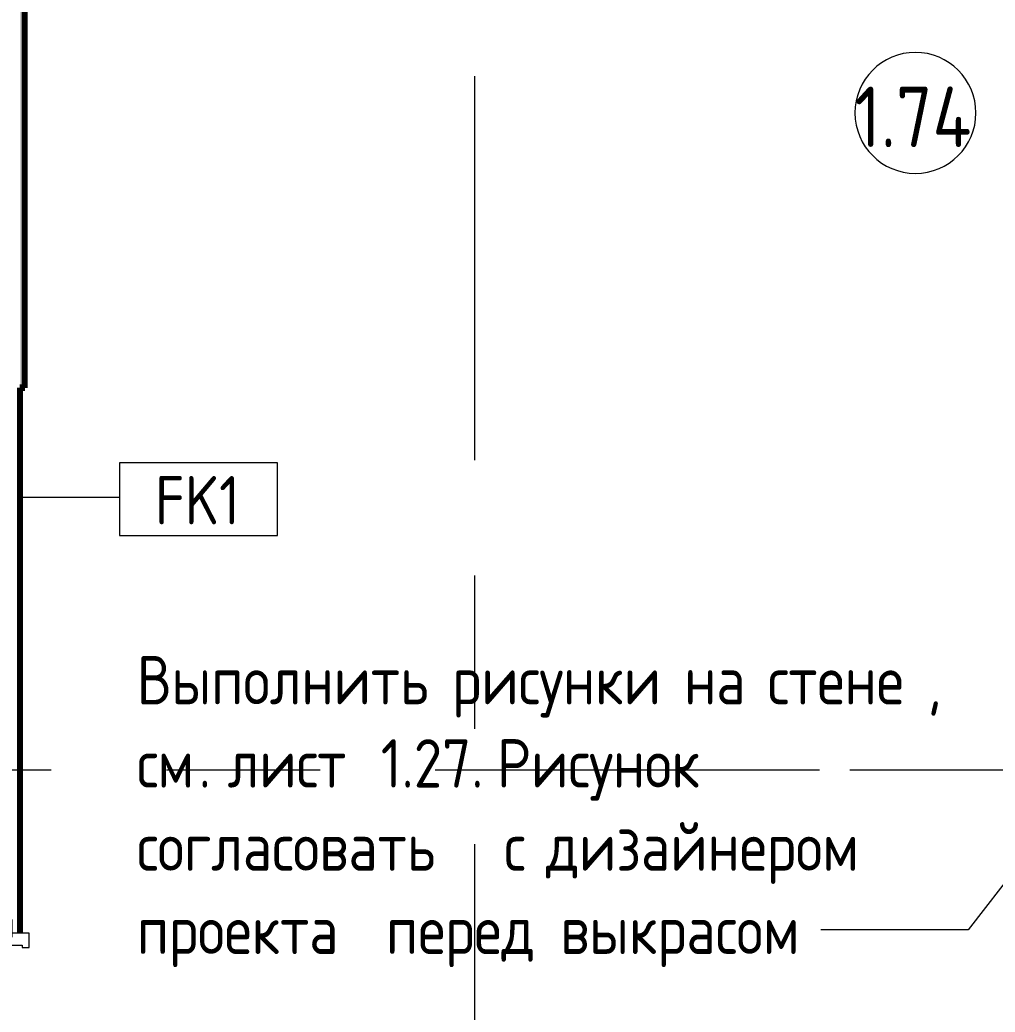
# Model space of a CAD drawing. Header units: millimetres. Extents: x 81711 to 274967, y -8553 to 29000.
# Drawn here: x 119330 to 123361, y 2598 to 6700 of the extents above; entities that cross this region are included whole.
import ezdxf

# ---------------------------------------------------------------- set-up
doc = ezdxf.new("R2010")
doc.units = ezdxf.units.MM
doc.linetypes.add('Осевая', pattern=[3175, 635, -476.25, 1587.5, -476.25])
for name, color, linetype, lineweight in [('A-AREA-IDEN', 7, 'Continuous', 9), ('A-DOOR', 7, 'Continuous', 9), ('A-DOOR-1', 7, 'Continuous', 13), ('A-DOOR-FRAM', 7, 'Continuous', 13), ('A-WALL', 7, 'Continuous', 9), ('A-WALL-IDEN', 7, 'Continuous', 9), ('I-WALL', 7, 'Continuous', 9), ('Оси', 7, 'Continuous', 9), ('Оси-2', 7, 'Осевая', 9)]:
    doc.layers.add(name, color=color, linetype=linetype, lineweight=lineweight)
for name, color, linetype, lineweight, true_color in [('A-WALL-2', 7, 'Continuous', 9, 0xff80c0), ('G-ANNO-TEXT-1', 7, 'Continuous', 9, 0x3c3c3c), ('I-WALL-14', 7, 'Continuous', 80, 0x8080ff), ('I-WALL-8', 7, 'Continuous', 80, 0xff80c0)]:
    doc.layers.add(name, color=color, linetype=linetype, lineweight=lineweight, true_color=true_color)
doc.styles.add('GOST Common', font='GOST_Common.ttf', dxfattribs={"width": 0.9, "height": 200})
doc.styles.add('GOST Common_1', font='GOST_Common.ttf', dxfattribs={"width": 0.9, "height": 250})

# ---------------------------------------------------------------- blocks, each defined once
blk = doc.blocks.new('110_Дверь_СКБ_2Ст - Д-5_п__в составе перегородки _не входит в спец__-32680960-План отделки стен 1 этажа в осях 23_1-33')
at = {"layer": 'A-DOOR'}
for centre, radius, start, end in [((-637.5, 0.5), 900, 0, 90), ((662.5, 0.5), 400, 90, 180)]:
    blk.add_arc(centre, radius, start, end, dxfattribs=at)
at = {"layer": 'A-DOOR-1'}
for p, q in [((-637.5, 900.5), (-637.5, 0.5)), ((-587.5, 900.5), (-637.5, 900.5)), ((-587.5, 0.5), (-587.5, 900.5)), ((662.5, 400.5), (612.5, 400.5)), ((612.5, 400.5), (612.5, 0.5)), ((662.5, 0.5), (662.5, 400.5)), ((-637.5, 0.5), (-587.5, 0.5)), ((612.5, 0.5), (662.5, 0.5))]:
    blk.add_line(p, q, dxfattribs=at)
at = {"layer": 'A-DOOR-FRAM'}
for p, q in [((-672.5, 8.5), (-742.5, 8.5)), ((-742.5, 8.5), (-742.5, 0.5)), ((-742.5, 0.5), (-672.5, 0.5)), ((-637.5, 0.5), (-687.5, 0.5)), ((-687.5, 0.5), (-687.5, -79.5)), ((-672.5, 0.5), (-687.5, 0.5)), ((-687.5, 0.5), (-687.5, -0.5)), ((-672.5, 0.5), (-672.5, 8.5)), ((-672.5, -0.5), (-672.5, 0.5)), ((-637.5, -49.5), (-637.5, 0.5)), ((662.5, 0.5), (662.5, -49.5)), ((712.5, 0.5), (662.5, 0.5)), ((767.5, 8.5), (697.5, 8.5)), ((697.5, 8.5), (697.5, 0.5)), ((712.5, 0.5), (697.5, 0.5)), ((697.5, 0.5), (697.5, -0.5)), ((697.5, 0.5), (767.5, 0.5)), ((712.5, -79.5), (712.5, 0.5)), ((712.5, -0.5), (712.5, 0.5)), ((767.5, 0.5), (767.5, 8.5)), ((-672.5, -0.5), (-742.5, -0.5)), ((-742.5, -0.5), (-742.5, -8.5)), ((-742.5, -8.5), (-672.5, -8.5)), ((-687.5, -0.5), (-672.5, -0.5)), ((-672.5, -8.5), (-672.5, -0.5)), ((697.5, -0.5), (712.5, -0.5)), ((767.5, -0.5), (697.5, -0.5)), ((697.5, -0.5), (697.5, -8.5)), ((697.5, -8.5), (767.5, -8.5)), ((767.5, -8.5), (767.5, -0.5)), ((-687.5, -79.5), (-627.5, -79.5)), ((-627.5, -49.5), (-637.5, -49.5)), ((-627.5, -79.5), (-627.5, -49.5)), ((662.5, -49.5), (652.5, -49.5)), ((652.5, -49.5), (652.5, -79.5)), ((652.5, -79.5), (712.5, -79.5))]:
    blk.add_line(p, q, dxfattribs=at)
blk = doc.blocks.new('М_стена_0001 - Типоразмер_без рамки-25382661-План отделки стен 1 этажа в осях 23_1-33')
at = {"layer": 'A-WALL-IDEN'}
for p, q in [((3.258, 1.523), (-3.273, 1.523)), ((-3.273, 1.523), (-3.273, -1.477)), ((3.258, -1.477), (3.258, 1.523)), ((-3.273, -1.477), (3.258, -1.477))]:
    blk.add_line(p, q, dxfattribs=at)
blk = doc.blocks.new('Марка_Помещения - Номер-25198446-План отделки стен 1 этажа в осях 23_1-33')
at = {"layer": 'A-AREA-IDEN'}
for start, end in [(360, 180), (180, 360)]:
    blk.add_arc((0, 0), 2.5, start, end, dxfattribs=at)

msp = doc.modelspace()

# ---------------------------------------------------------------- hatches: boundary and pattern name
at = {"layer": 'I-WALL'}
h = msp.add_hatch(dxfattribs=at)
h.set_pattern_fill('FP_64', color=256, style=0, pattern_type=2)
h.set_pattern_definition([(0, (0, 0), (121.92, 30.48), [10.058, -81.382, 10.058, -81.382, -487.68]), (0, (0, 0), (121.92, 30.48), [-182.88, 10.058, -172.822, 10.058, -81.382, -213.36]), (0, (0, 0), (121.92, 30.48), [-457.2, 10.058, -50.902, 10.058, -142.342]), (120, (45.72, 15.24), (-87.356454, 90.345817), [10.058, -81.382, 10.058, -81.382, -487.68]), (120, (45.72, 15.24), (-87.356454, 90.345817), [-182.88, 10.058, -172.822, 10.058, -81.382, -213.36]), (120, (45.72, 15.24), (-87.356454, 90.345817), [-457.2, 10.058, -50.902, 10.058, -142.342]), (240, (60.96, 76.2), (-34.563546, -120.825817), [10.058, -81.382, 10.058, -81.382, -487.68]), (240, (60.96, 76.2), (-34.563546, -120.825817), [-182.88, 10.058, -172.822, 10.058, -81.382, -213.36]), (240, (60.96, 76.2), (-34.563546, -120.825817), [-457.2, 10.058, -50.902, 10.058, -142.342])])
h.paths.add_polyline_path([(119350, 5180), (119350, 10400), (119330, 10400), (119330, 5180)])

# ---------------------------------------------------------------- linework, layer by layer
at = {"layer": 'A-WALL'}
msp.add_line((119350, 5180), (119350, 10360), dxfattribs=at)
at = {"layer": 'A-WALL-2'}
msp.add_line((119350, 5180), (119351, 5180), dxfattribs=at)
at = {"layer": 'A-WALL-IDEN'}
msp.add_line((119330.5, 4726.7), (119741.4, 4726.7), dxfattribs=at)
at = {"layer": 'G-ANNO-TEXT-1'}
for p, q in [((124795.8, 4934.2), (123249.5, 2938.6)), ((123249.5, 2938.6), (122641.1, 2938.6))]:
    msp.add_line(p, q, dxfattribs=at)
at = {"layer": 'I-WALL-14'}
for p, q in [((119350, 5180), (119330, 5180)), ((119331, 5179), (119351, 5179))]:
    msp.add_line(p, q, dxfattribs=at)
at = {"layer": 'I-WALL-8'}
for p, q in [((119351, 5179), (119351, 10359)), ((119331, 5179), (119330, 5179)), ((119331, 2925), (119331, 5179))]:
    msp.add_line(p, q, dxfattribs=at)
at = {"layer": 'Оси'}
msp.add_line((122760, 3600), (125260, 3600), dxfattribs=at)
at = {"layer": 'Оси-2'}
for p, q in [((121210, 593.7), (121210, 19415.1)), ((85010.7, 3600), (122760, 3600))]:
    msp.add_line(p, q, dxfattribs=at)

# ---------------------------------------------------------------- block references
at = {"layer": 'A-AREA-IDEN', "xscale": 99.99999999999993, "yscale": 99.99999999999993, "zscale": 99.99999999999993}
msp.add_blockref('Марка_Помещения - Номер-25198446-План отделки стен 1 этажа в осях 23_1-33', (123031.7, 6315.5), dxfattribs=at)
at = {"layer": 'A-DOOR', "rotation": 90}
msp.add_blockref('110_Дверь_СКБ_2Ст - Д-5_п__в составе перегородки _не входит в спец__-32680960-План отделки стен 1 этажа в осях 23_1-33', (119289.5, 2212.5), dxfattribs=at)
at = {"layer": 'A-WALL-IDEN', "xscale": 99.99999999999993, "yscale": 99.99999999999993, "zscale": 99.99999999999993}
msp.add_blockref('М_стена_0001 - Типоразмер_без рамки-25382661-План отделки стен 1 этажа в осях 23_1-33', (120068.8, 4716.3), dxfattribs=at)

# ---------------------------------------------------------------- texts
at = {"layer": 'A-AREA-IDEN', "insert": (122780.8, 6424), "char_height": 250, "width": 627.721, "attachment_point": 1, "style": 'GOST Common_1'}
msp.add_mtext('1.74', dxfattribs=at)
at = {"layer": 'A-WALL-IDEN', "insert": (119888.5, 4814.3), "char_height": 200, "width": 447.342, "attachment_point": 1, "style": 'GOST Common'}
msp.add_mtext('FK1', dxfattribs=at)
at = {"layer": 'G-ANNO-TEXT-1', "char_height": 200, "attachment_point": 1, "style": 'GOST Common'}
for s, insert, width in [('Выполнить', (119813.4, 4070.4), 1500.759), ('\\fGOST Common|b0|i0|c204|p34|;\\W.9; ', (121051.6, 4070.4), 79.367), ('\\fGOST Common|b0|i0|c204|p34|;\\W.9; ', (122010.1, 4070.4), 79.367), ('\\fGOST Common|b0|i0|c204|p34|;\\W.9; ', (122355.3, 4070.4), 79.367), ('рисунки', (121117.1, 4070.4), 1082.278), ('на', (122075.6, 4070.4), 339.114), ('стене', (122420.8, 4070.4), 800.886), (', ', (123081.6, 4070.4), 158.734), (' 1.27. ', (120712.3, 3726.5), 714.304), ('Рисунок', (121301.6, 3726.5), 1103.924), ('\\fGOST Common|b0|i0|c204|p34|;\\W.9; ', (122212.5, 3726.5), 79.367), ('см', (119813.4, 3726.5), 310.253), ('лист', (120188.4, 3726.5), 634.937), ('. ', (120069.3, 3726.5), 144.304), ('\\fGOST Common|b0|i0|c204|p34|;\\W.9; ', (121265.9, 3382.5), 79.367), ('\\fGOST Common|b0|i0|c204|p34|;\\W.9; ', (121438.6, 3382.5), 79.367), ('дизайнером', (121504.1, 3382.5), 1616.202), ('\\fGOST Common|b0|i0|c204|p34|;\\W.9; ', (122837.6, 3382.5), 79.367), ('согласовать', (119813.4, 3382.5), 1760.506), ('\\fGOST Common|b0|i0|c204|p34|;\\W.9;с', (121331.4, 3382.5), 129.873), ('\\fGOST Common|b0|i0|c204|p34|;\\W.9; ', (120777.8, 3038.6), 79.367), ('\\fGOST Common|b0|i0|c204|p34|;\\W.9; ', (121498.1, 3038.6), 79.367), ('проекта', (119813.4, 3038.6), 1168.86), ('перед', (120843.3, 3038.6), 793.671), ('выкрасом', (121563.6, 3038.6), 1305.949)]:
    msp.add_mtext(s, dxfattribs=dict(at, insert=insert, width=width))

doc.saveas('drawing.dxf')
